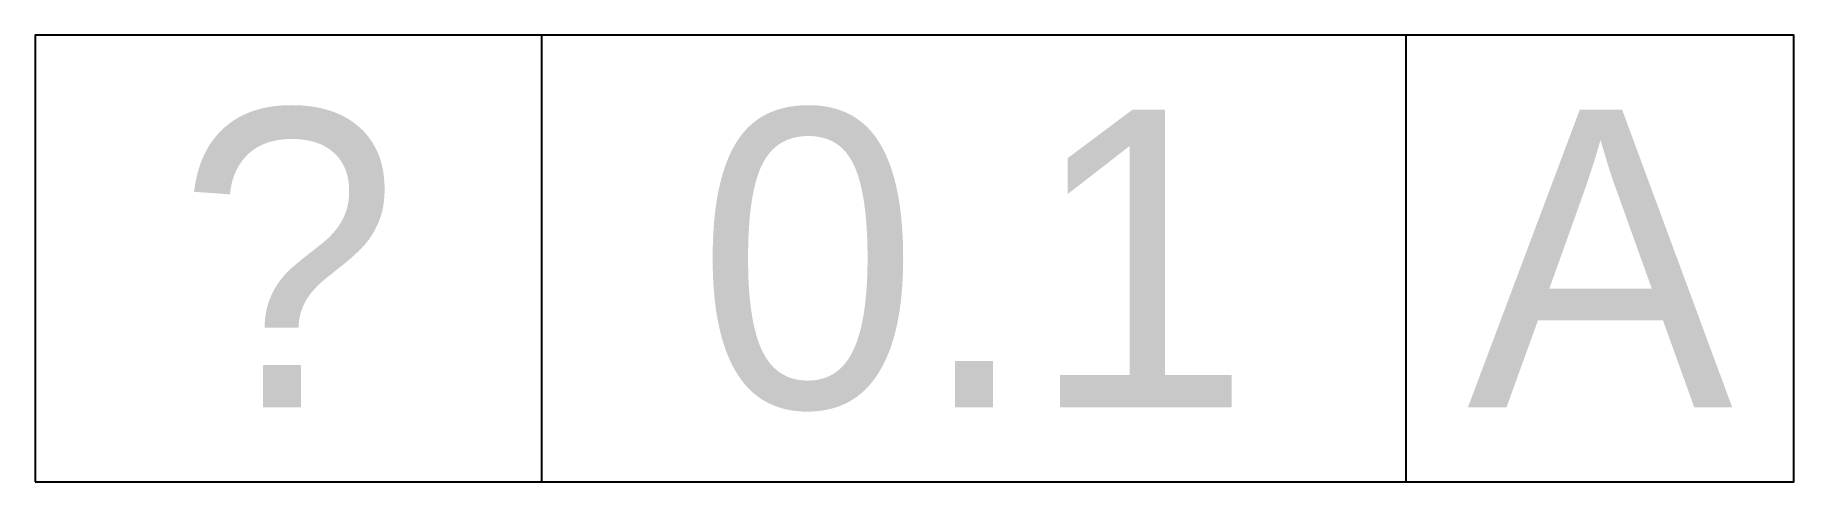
# Model space of a CAD drawing. Extents: x 10 to 39.5, y 16.2 to 23.8.
import ezdxf
from ezdxf.enums import TextEntityAlignment as Align

# ---------------------------------------------------------------- set-up
doc = ezdxf.new("R2010")
doc.units = 0
doc.layers.add('DIM', color=7, linetype='CONTINUOUS')

msp = doc.modelspace()

# ---------------------------------------------------------------- linework, layer by layer
at = {"layer": 'DIM'}
for p, q in [((18.5, 16.25), (18.5, 23.75)), ((33, 16.25), (33, 23.75))]:
    msp.add_line(p, q, dxfattribs=at)
msp.add_lwpolyline([(10, 16.25), (39.5, 16.25), (39.5, 23.75), (10, 23.75)], close=True, dxfattribs=at)

# ---------------------------------------------------------------- texts
for s, p in [('?', (14.25, 20)), ('0.1', (25.75, 20)), ('A', (36.25, 20))]:
    msp.add_text(s, height=5, dxfattribs=at).set_placement(p, align=Align.MIDDLE_CENTER)

doc.saveas('drawing.dxf')
